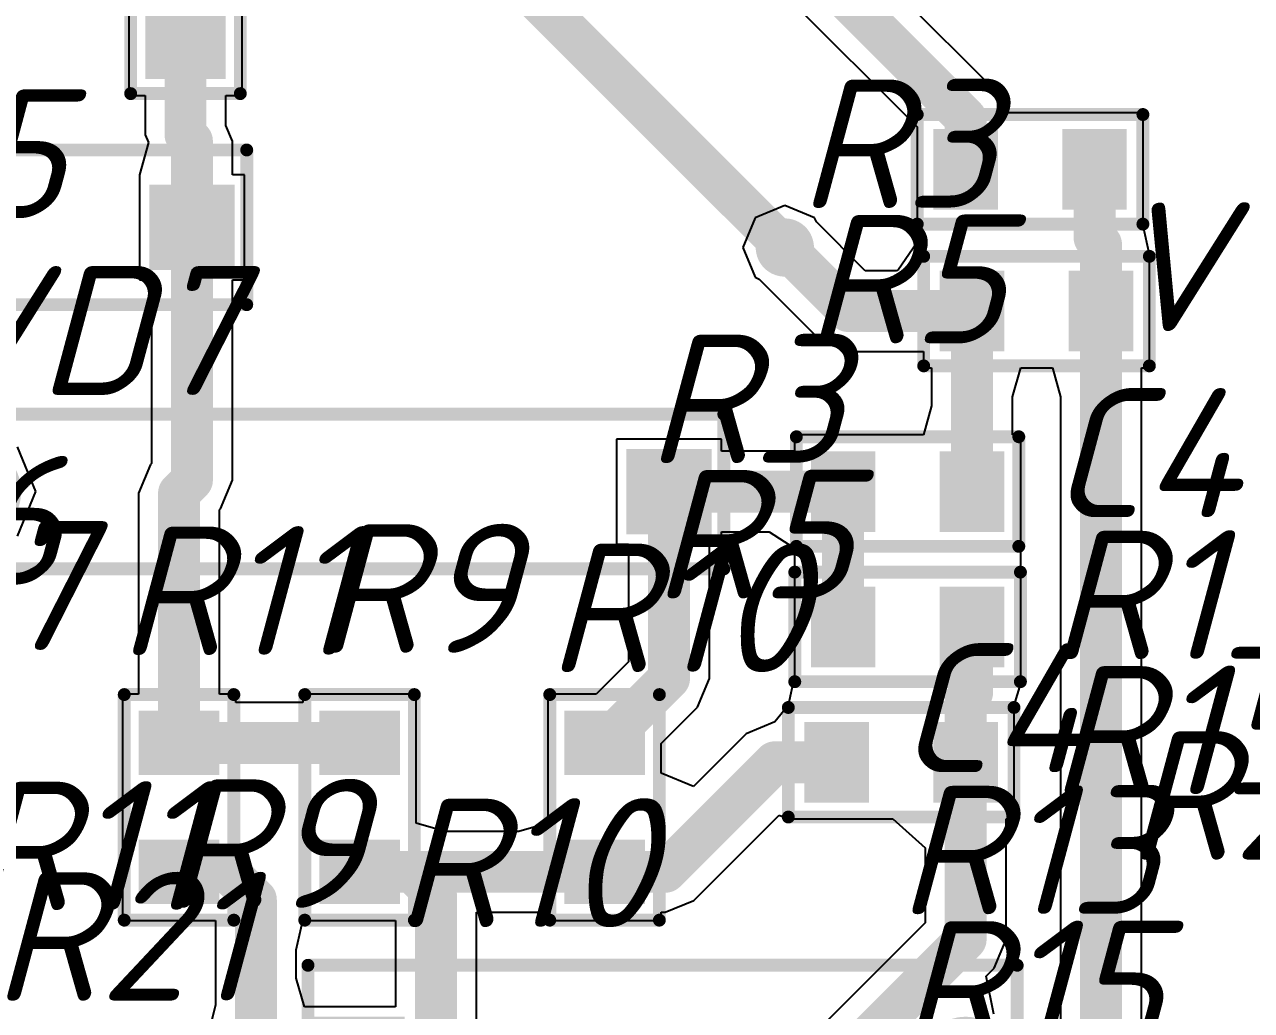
# Model space of a CAD drawing. Header units: millimetres. Extents: x -963 to 6553, y -1367 to 496.
# Drawn here: x -99.96 to -80.93, y 217.64 to 232.94 of the extents above; entities that cross this region are included whole.
import ezdxf

# ---------------------------------------------------------------- set-up
doc = ezdxf.new("R2010")
doc.units = ezdxf.units.MM
doc.header["$LTSCALE"] = 0.5
doc.layers.get('0').update_dxf_attribs({"lineweight": 60})
for name, color, linetype in [('BottomLayer', 5, 'Continuous'), ('MultiLayer', 9, 'Continuous'), ('TopLayer', 1, 'Continuous'), ('TopOverlay', 2, 'Continuous'), ('TopPaste', 8, 'Continuous'), ('ViaHoleLayer', 16, 'Continuous')]:
    doc.layers.add(name, color=color, linetype=linetype)
doc.layers.add('BottomSolder', color=6, linetype='Continuous', plot=False)
doc.styles.get("Standard").update_dxf_attribs({"font": 'isocpeui.ttf', "width": 0.9})

# ---------------------------------------------------------------- blocks, each defined once
blk = doc.blocks.new('C0805_8')
at = {"layer": 'TopLayer'}
for points in [[(-1.49998684, -0.6249644599999999), (-0.49998884, -0.6249644599999999), (-1.49998684, 0.6250355799999999), (-0.49998884, 0.6250355799999999)], [(0.50000916, -0.6249644599999999), (1.50000716, -0.6249644599999999), (0.50000916, 0.6250355799999999), (1.50000716, 0.6250355799999999)]]:
    blk.add_solid(points, dxfattribs=at)
at = {"layer": 'TopOverlay', "const_width": 0.1999996}
for points in [[(-1.72500544, 0.8500211599999999), (-1.72500544, -0.85000084)], [(1.72497496, 0.8500211599999999), (-1.72500544, 0.8500211599999999)], [(1.72497496, 0.8500211599999999), (1.72497496, -0.85000084)], [(1.72497496, -0.85000084), (-1.72500544, -0.85000084)]]:
    blk.add_lwpolyline(points, dxfattribs=at)
at = {"layer": 'TopOverlay', "const_width": 0.0999998}
for points in [[(-1.77500534, 0.8500211599999999, 1), (-1.67500554, 0.8500211599999999, 1)], [(-1.77500534, 0.8500211599999999, 1), (-1.67500554, 0.8500211599999999, 1)], [(1.67497506, 0.8500211599999999, 1), (1.77497486, 0.8500211599999999, 1)], [(1.67497506, 0.8500211599999999, 1), (1.77497486, 0.8500211599999999, 1)], [(-1.77500534, -0.85000084, 1), (-1.67500554, -0.85000084, 1)], [(-1.77500534, -0.85000084, 1), (-1.67500554, -0.85000084, 1)], [(1.67497506, -0.85000084, 1), (1.77497486, -0.85000084, 1)], [(1.67497506, -0.85000084, 1), (1.77497486, -0.85000084, 1)]]:
    blk.add_lwpolyline(points, format="xyb", close=True, dxfattribs=at)
at = {"layer": 'TopPaste'}
for points in [[(-1.49998684, -0.6249644599999999), (-0.49998884, -0.6249644599999999), (-1.49998684, 0.6250355799999999), (-0.49998884, 0.6250355799999999)], [(0.50000916, -0.6249644599999999), (1.50000716, -0.6249644599999999), (0.50000916, 0.6250355799999999), (1.50000716, 0.6250355799999999)]]:
    blk.add_solid(points, dxfattribs=at)
blk = doc.blocks.new('C0805_9')
at = {"layer": 'TopLayer'}
for points in [[(-1.49997668, -0.6249924), (-0.49997868, -0.6249924), (-1.49997668, 0.62500764), (-0.49997868, 0.62500764)], [(0.5000193199999999, -0.6249924), (1.50001732, -0.6249924), (0.5000193199999999, 0.62500764), (1.50001732, 0.62500764)]]:
    blk.add_solid(points, dxfattribs=at)
at = {"layer": 'TopOverlay', "const_width": 0.1999996}
for points in [[(-1.72499528, -0.8499779799999999), (-1.72499528, 0.84999322)], [(1.72503592, 0.84999322), (-1.72499528, 0.84999322)], [(1.72503592, -0.8499779799999999), (1.72503592, 0.84999322)], [(1.72503592, -0.8499779799999999), (-1.72499528, -0.8499779799999999)]]:
    blk.add_lwpolyline(points, dxfattribs=at)
at = {"layer": 'TopOverlay', "const_width": 0.0999998}
for points in [[(-1.77499518, 0.84999322, 1), (-1.67499538, 0.84999322, 1)], [(-1.77499518, 0.84999322, 1), (-1.67499538, 0.84999322, 1)], [(1.67503602, 0.84999322, 1), (1.77503582, 0.84999322, 1)], [(1.67503602, 0.84999322, 1), (1.77503582, 0.84999322, 1)], [(-1.77499518, -0.8499779799999999, 1), (-1.67499538, -0.8499779799999999, 1)], [(-1.77499518, -0.8499779799999999, 1), (-1.67499538, -0.8499779799999999, 1)], [(1.67503602, -0.8499779799999999, 1), (1.77503582, -0.8499779799999999, 1)], [(1.67503602, -0.8499779799999999, 1), (1.77503582, -0.8499779799999999, 1)]]:
    blk.add_lwpolyline(points, format="xyb", close=True, dxfattribs=at)
at = {"layer": 'TopPaste'}
for points in [[(-1.49997668, -0.6249924), (-0.49997868, -0.6249924), (-1.49997668, 0.62500764), (-0.49997868, 0.62500764)], [(0.5000193199999999, -0.6249924), (1.50001732, -0.6249924), (0.5000193199999999, 0.62500764), (1.50001732, 0.62500764)]]:
    blk.add_solid(points, dxfattribs=at)
blk = doc.blocks.new('DA_KRDU_24')
at = {"layer": 'BottomLayer', "const_width": 0.5999987999999999}
for points in [[(-4.04999952, 4.70000838, 1), (-3.45000072, 4.70000838, 1)], [(-1.54997912, 4.70000838, 1), (-0.94998032, 4.70000838, 1)], [(0.95004128, 4.70000838, 1), (1.55004008, 4.70000838, 1)], [(3.45001088, 4.70000838, 1), (4.05000968, 4.70000838, 1)], [(-1.54997912, -4.69997282, 1), (-0.94998032, -4.69997282, 1)], [(0.95004128, -4.69997282, 1), (1.55004008, -4.69997282, 1)], [(3.45001088, -4.69997282, 1), (4.05000968, -4.69997282, 1)]]:
    blk.add_lwpolyline(points, format="xyb", close=True, dxfattribs=at)
at = {"layer": 'BottomLayer'}
blk.add_solid([(-3.15000132, -4.099974019999999), (-4.34999892, -4.099974019999999), (-3.15000132, -5.29997162), (-4.34999892, -5.29997162)], dxfattribs=at)
at = {"layer": 'BottomSolder', "const_width": 0.7015988}
for points in [[(-4.10079952, 4.70000838, 1), (-3.39920072, 4.70000838, 1)], [(-1.60077912, 4.70000838, 1), (-0.8991803199999999, 4.70000838, 1)], [(0.8992412799999999, 4.70000838, 1), (1.60084008, 4.70000838, 1)], [(3.39921088, 4.70000838, 1), (4.100809679999999, 4.70000838, 1)], [(-1.60077912, -4.69997282, 1), (-0.8991803199999999, -4.69997282, 1)], [(0.8992412799999999, -4.69997282, 1), (1.60084008, -4.69997282, 1)], [(3.39921088, -4.69997282, 1), (4.100809679999999, -4.69997282, 1)]]:
    blk.add_lwpolyline(points, format="xyb", close=True, dxfattribs=at)
at = {"layer": 'BottomSolder'}
blk.add_solid([(-3.04840132, -3.99837402), (-4.451598919999999, -3.99837402), (-3.04840132, -5.401571619999999), (-4.451598919999999, -5.401571619999999)], dxfattribs=at)
at = {"layer": 'MultiLayer', "const_width": 0.5999987999999999}
for points in [[(-4.04999952, 4.70000838, 1), (-3.45000072, 4.70000838, 1)], [(-1.54997912, 4.70000838, 1), (-0.94998032, 4.70000838, 1)], [(0.95004128, 4.70000838, 1), (1.55004008, 4.70000838, 1)], [(3.45001088, 4.70000838, 1), (4.05000968, 4.70000838, 1)], [(-1.54997912, -4.69997282, 1), (-0.94998032, -4.69997282, 1)], [(0.95004128, -4.69997282, 1), (1.55004008, -4.69997282, 1)], [(3.45001088, -4.69997282, 1), (4.05000968, -4.69997282, 1)]]:
    blk.add_lwpolyline(points, format="xyb", close=True, dxfattribs=at)
at = {"layer": 'MultiLayer'}
blk.add_solid([(-3.15000132, -4.099974019999999), (-4.34999892, -4.099974019999999), (-3.15000132, -5.29997162), (-4.34999892, -5.29997162)], dxfattribs=at)
at = {"layer": 'TopLayer', "const_width": 0.5999987999999999}
for points in [[(-4.04999952, 4.70000838, 1), (-3.45000072, 4.70000838, 1)], [(-1.54997912, 4.70000838, 1), (-0.94998032, 4.70000838, 1)], [(0.95004128, 4.70000838, 1), (1.55004008, 4.70000838, 1)], [(3.45001088, 4.70000838, 1), (4.05000968, 4.70000838, 1)], [(-1.54997912, -4.69997282, 1), (-0.94998032, -4.69997282, 1)], [(0.95004128, -4.69997282, 1), (1.55004008, -4.69997282, 1)], [(3.45001088, -4.69997282, 1), (4.05000968, -4.69997282, 1)]]:
    blk.add_lwpolyline(points, format="xyb", close=True, dxfattribs=at)
at = {"layer": 'TopLayer'}
blk.add_solid([(-3.15000132, -4.099974019999999), (-4.34999892, -4.099974019999999), (-3.15000132, -5.29997162), (-4.34999892, -5.29997162)], dxfattribs=at)
at = {"layer": 'TopOverlay', "const_width": 0.1999996}
for points in [[(-5.24997172, -5.49997122), (-5.24997172, 5.50000678)], [(5.250032679999999, 5.50000678), (-5.24997172, 5.50000678)], [(5.250032679999999, -5.49997122), (5.250032679999999, 5.50000678)], [(5.250032679999999, -5.49997122), (-5.24997172, -5.49997122)]]:
    blk.add_lwpolyline(points, dxfattribs=at)
at = {"layer": 'TopOverlay', "const_width": 0.0999998}
for points in [[(-5.29997162, 5.50000678, 1), (-5.19997182, 5.50000678, 1)], [(-5.29997162, 5.50000678, 1), (-5.19997182, 5.50000678, 1)], [(5.20003278, 5.50000678, 1), (5.30003258, 5.50000678, 1)], [(5.20003278, 5.50000678, 1), (5.30003258, 5.50000678, 1)], [(-5.29997162, -5.49997122, 1), (-5.19997182, -5.49997122, 1)], [(-5.29997162, -5.49997122, 1), (-5.19997182, -5.49997122, 1)], [(5.20003278, -5.49997122, 1), (5.30003258, -5.49997122, 1)], [(5.20003278, -5.49997122, 1), (5.30003258, -5.49997122, 1)]]:
    blk.add_lwpolyline(points, format="xyb", close=True, dxfattribs=at)
blk = doc.blocks.new('R0805_29')
at = {"layer": 'TopLayer'}
for points in [[(-1.49998938, -0.6250406599999999), (-0.49999138, -0.6250406599999999), (-1.49998938, 0.62495938), (-0.49999138, 0.62495938)], [(0.50000662, -0.6250406599999999), (1.50000462, -0.6250406599999999), (0.50000662, 0.62495938), (1.50000462, 0.62495938)]]:
    blk.add_solid(points, dxfattribs=at)
at = {"layer": 'TopOverlay', "const_width": 0.1999996}
for points in [[(-1.75000158, 0.84999576), (1.75001682, 0.84999576)], [(-1.75000158, -0.8500262399999999), (-1.75000158, 0.84999576)], [(1.75001682, -0.8500262399999999), (1.75001682, 0.84999576)], [(-1.75000158, -0.8500262399999999), (1.75001682, -0.8500262399999999)]]:
    blk.add_lwpolyline(points, dxfattribs=at)
at = {"layer": 'TopOverlay', "const_width": 0.0999998}
for points in [[(-1.80000148, 0.84999576, 1), (-1.70000168, 0.84999576, 1)], [(-1.80000148, 0.84999576, 1), (-1.70000168, 0.84999576, 1)], [(1.70001692, 0.84999576, 1), (1.80001672, 0.84999576, 1)], [(1.70001692, 0.84999576, 1), (1.80001672, 0.84999576, 1)], [(-1.80000148, -0.8500262399999999, 1), (-1.70000168, -0.8500262399999999, 1)], [(-1.80000148, -0.8500262399999999, 1), (-1.70000168, -0.8500262399999999, 1)], [(1.70001692, -0.8500262399999999, 1), (1.80001672, -0.8500262399999999, 1)], [(1.70001692, -0.8500262399999999, 1), (1.80001672, -0.8500262399999999, 1)]]:
    blk.add_lwpolyline(points, format="xyb", close=True, dxfattribs=at)
at = {"layer": 'TopPaste'}
for points in [[(-1.49998938, -0.6250406599999999), (-0.49999138, -0.6250406599999999), (-1.49998938, 0.62495938), (-0.49999138, 0.62495938)], [(0.50000662, -0.6250406599999999), (1.50000462, -0.6250406599999999), (0.50000662, 0.62495938), (1.50000462, 0.62495938)]]:
    blk.add_solid(points, dxfattribs=at)
blk = doc.blocks.new('R0805_34')
at = {"layer": 'TopLayer'}
for points in [[(-1.49999446, -0.6249796999999999), (-0.49999646, -0.6249796999999999), (-1.49999446, 0.62502034), (-0.49999646, 0.62502034)], [(0.50000154, -0.6249796999999999), (1.49999954, -0.6249796999999999), (0.50000154, 0.62502034), (1.49999954, 0.62502034)]]:
    blk.add_solid(points, dxfattribs=at)
at = {"layer": 'TopOverlay', "const_width": 0.1999996}
for points in [[(-1.75000666, 0.85000592), (1.74996094, 0.85000592)], [(-1.75000666, 0.85000592), (-1.75000666, -0.85001608)], [(1.74996094, 0.85000592), (1.74996094, -0.85001608)], [(-1.75000666, -0.85001608), (1.74996094, -0.85001608)]]:
    blk.add_lwpolyline(points, dxfattribs=at)
at = {"layer": 'TopOverlay', "const_width": 0.0999998}
for points in [[(-1.80000656, 0.85000592, 1), (-1.70000676, 0.85000592, 1)], [(-1.80000656, 0.85000592, 1), (-1.70000676, 0.85000592, 1)], [(1.69996104, 0.85000592, 1), (1.79996084, 0.85000592, 1)], [(1.69996104, 0.85000592, 1), (1.79996084, 0.85000592, 1)], [(-1.80000656, -0.85001608, 1), (-1.70000676, -0.85001608, 1)], [(-1.80000656, -0.85001608, 1), (-1.70000676, -0.85001608, 1)], [(1.69996104, -0.85001608, 1), (1.79996084, -0.85001608, 1)], [(1.69996104, -0.85001608, 1), (1.79996084, -0.85001608, 1)]]:
    blk.add_lwpolyline(points, format="xyb", close=True, dxfattribs=at)
at = {"layer": 'TopPaste'}
for points in [[(-1.49999446, -0.6249796999999999), (-0.49999646, -0.6249796999999999), (-1.49999446, 0.62502034), (-0.49999646, 0.62502034)], [(0.50000154, -0.6249796999999999), (1.49999954, -0.6249796999999999), (0.50000154, 0.62502034), (1.49999954, 0.62502034)]]:
    blk.add_solid(points, dxfattribs=at)
blk = doc.blocks.new('R0805_35')
at = {"layer": 'TopLayer'}
for points in [[(-1.49999954, -0.6249796999999999), (-0.50000154, -0.6249796999999999), (-1.49999954, 0.62502034), (-0.50000154, 0.62502034)], [(0.49999646, -0.6249796999999999), (1.49999446, -0.6249796999999999), (0.49999646, 0.62502034), (1.49999446, 0.62502034)]]:
    blk.add_solid(points, dxfattribs=at)
at = {"layer": 'TopOverlay', "const_width": 0.1999996}
for points in [[(1.75000666, 0.85000592), (-1.74996094, 0.85000592)], [(-1.74996094, -0.85001608), (-1.74996094, 0.85000592)], [(1.75000666, -0.85001608), (1.75000666, 0.85000592)], [(1.75000666, -0.85001608), (-1.74996094, -0.85001608)]]:
    blk.add_lwpolyline(points, dxfattribs=at)
at = {"layer": 'TopOverlay', "const_width": 0.0999998}
for points in [[(-1.79996084, 0.85000592, 1), (-1.69996104, 0.85000592, 1)], [(-1.79996084, 0.85000592, 1), (-1.69996104, 0.85000592, 1)], [(1.70000676, 0.85000592, 1), (1.80000656, 0.85000592, 1)], [(1.70000676, 0.85000592, 1), (1.80000656, 0.85000592, 1)], [(-1.79996084, -0.85001608, 1), (-1.69996104, -0.85001608, 1)], [(-1.79996084, -0.85001608, 1), (-1.69996104, -0.85001608, 1)], [(1.70000676, -0.85001608, 1), (1.80000656, -0.85001608, 1)], [(1.70000676, -0.85001608, 1), (1.80000656, -0.85001608, 1)]]:
    blk.add_lwpolyline(points, format="xyb", close=True, dxfattribs=at)
at = {"layer": 'TopPaste'}
for points in [[(-1.49999954, -0.6249796999999999), (-0.50000154, -0.6249796999999999), (-1.49999954, 0.62502034), (-0.50000154, 0.62502034)], [(0.49999646, -0.6249796999999999), (1.49999446, -0.6249796999999999), (0.49999646, 0.62502034), (1.49999446, 0.62502034)]]:
    blk.add_solid(points, dxfattribs=at)
blk = doc.blocks.new('R0805_36')
at = {"layer": 'TopLayer'}
for points in [[(-1.49999954, -0.62501526), (-0.50000154, -0.62501526), (-1.49999954, 0.62498478), (-0.50000154, 0.62498478)], [(0.49999646, -0.62501526), (1.49999446, -0.62501526), (0.49999646, 0.62498478), (1.49999446, 0.62498478)]]:
    blk.add_solid(points, dxfattribs=at)
at = {"layer": 'TopOverlay', "const_width": 0.1999996}
for points in [[(1.75000666, 0.8500211599999999), (-1.74996094, 0.8500211599999999)], [(-1.74996094, -0.85000084), (-1.74996094, 0.8500211599999999)], [(1.75000666, -0.85000084), (1.75000666, 0.8500211599999999)], [(1.75000666, -0.85000084), (-1.74996094, -0.85000084)]]:
    blk.add_lwpolyline(points, dxfattribs=at)
at = {"layer": 'TopOverlay', "const_width": 0.0999998}
for points in [[(-1.79996084, 0.8500211599999999, 1), (-1.69996104, 0.8500211599999999, 1)], [(-1.79996084, 0.8500211599999999, 1), (-1.69996104, 0.8500211599999999, 1)], [(1.70000676, 0.8500211599999999, 1), (1.80000656, 0.8500211599999999, 1)], [(1.70000676, 0.8500211599999999, 1), (1.80000656, 0.8500211599999999, 1)], [(-1.79996084, -0.85000084, 1), (-1.69996104, -0.85000084, 1)], [(-1.79996084, -0.85000084, 1), (-1.69996104, -0.85000084, 1)], [(1.70000676, -0.85000084, 1), (1.80000656, -0.85000084, 1)], [(1.70000676, -0.85000084, 1), (1.80000656, -0.85000084, 1)]]:
    blk.add_lwpolyline(points, format="xyb", close=True, dxfattribs=at)
at = {"layer": 'TopPaste'}
for points in [[(-1.49999954, -0.62501526), (-0.50000154, -0.62501526), (-1.49999954, 0.62498478), (-0.50000154, 0.62498478)], [(0.49999646, -0.62501526), (1.49999446, -0.62501526), (0.49999646, 0.62498478), (1.49999446, 0.62498478)]]:
    blk.add_solid(points, dxfattribs=at)
blk = doc.blocks.new('R0805_38')
at = {"layer": 'TopLayer'}
for points in [[(-1.50000462, -0.62500764), (-0.50000662, -0.62500764), (-1.50000462, 0.6249924), (-0.50000662, 0.6249924)], [(0.49999138, -0.62500764), (1.49998938, -0.62500764), (0.49999138, 0.6249924), (1.49998938, 0.6249924)]]:
    blk.add_solid(points, dxfattribs=at)
at = {"layer": 'TopOverlay', "const_width": 0.1999996}
for points in [[(-1.75001682, 0.8499779799999999), (1.75000158, 0.8499779799999999)], [(-1.75001682, -0.8500440199999999), (-1.75001682, 0.8499779799999999)], [(1.75000158, -0.8500440199999999), (1.75000158, 0.8499779799999999)], [(-1.75001682, -0.8500440199999999), (1.75000158, -0.8500440199999999)]]:
    blk.add_lwpolyline(points, dxfattribs=at)
at = {"layer": 'TopOverlay', "const_width": 0.0999998}
for points in [[(-1.80001672, 0.8499779799999999, 1), (-1.70001692, 0.8499779799999999, 1)], [(-1.80001672, 0.8499779799999999, 1), (-1.70001692, 0.8499779799999999, 1)], [(1.70000168, 0.8499779799999999, 1), (1.80000148, 0.8499779799999999, 1)], [(1.70000168, 0.8499779799999999, 1), (1.80000148, 0.8499779799999999, 1)], [(-1.80001672, -0.8500440199999999, 1), (-1.70001692, -0.8500440199999999, 1)], [(-1.80001672, -0.8500440199999999, 1), (-1.70001692, -0.8500440199999999, 1)], [(1.70000168, -0.8500440199999999, 1), (1.80000148, -0.8500440199999999, 1)], [(1.70000168, -0.8500440199999999, 1), (1.80000148, -0.8500440199999999, 1)]]:
    blk.add_lwpolyline(points, format="xyb", close=True, dxfattribs=at)
at = {"layer": 'TopPaste'}
for points in [[(-1.50000462, -0.62500764), (-0.50000662, -0.62500764), (-1.50000462, 0.6249924), (-0.50000662, 0.6249924)], [(0.49999138, -0.62500764), (1.49998938, -0.62500764), (0.49999138, 0.6249924), (1.49998938, 0.6249924)]]:
    blk.add_solid(points, dxfattribs=at)
blk = doc.blocks.new('R0805_40')
at = {"layer": 'TopLayer'}
for points in [[(-1.5000097, -0.6249796999999999), (-0.5000117, -0.6249796999999999), (-1.5000097, 0.62502034), (-0.5000117, 0.62502034)], [(0.4999863, -0.6249796999999999), (1.4999843, -0.6249796999999999), (0.4999863, 0.62502034), (1.4999843, 0.62502034)]]:
    blk.add_solid(points, dxfattribs=at)
at = {"layer": 'TopOverlay', "const_width": 0.1999996}
for points in [[(1.7499965, 0.85000592), (-1.7500219, 0.85000592)], [(-1.7500219, 0.85000592), (-1.7500219, -0.8499652799999999)], [(1.7499965, 0.85000592), (1.7499965, -0.8499652799999999)], [(1.7499965, -0.8499652799999999), (-1.7500219, -0.8499652799999999)]]:
    blk.add_lwpolyline(points, dxfattribs=at)
at = {"layer": 'TopOverlay', "const_width": 0.0999998}
for points in [[(-1.8000218, 0.85000592, 1), (-1.700022, 0.85000592, 1)], [(-1.8000218, 0.85000592, 1), (-1.700022, 0.85000592, 1)], [(1.6999966, 0.85000592, 1), (1.7999964, 0.85000592, 1)], [(1.6999966, 0.85000592, 1), (1.7999964, 0.85000592, 1)], [(-1.8000218, -0.8499652799999999, 1), (-1.700022, -0.8499652799999999, 1)], [(-1.8000218, -0.8499652799999999, 1), (-1.700022, -0.8499652799999999, 1)], [(1.6999966, -0.8499652799999999, 1), (1.7999964, -0.8499652799999999, 1)], [(1.6999966, -0.8499652799999999, 1), (1.7999964, -0.8499652799999999, 1)]]:
    blk.add_lwpolyline(points, format="xyb", close=True, dxfattribs=at)
at = {"layer": 'TopPaste'}
for points in [[(-1.5000097, -0.6249796999999999), (-0.5000117, -0.6249796999999999), (-1.5000097, 0.62502034), (-0.5000117, 0.62502034)], [(0.4999863, -0.6249796999999999), (1.4999843, -0.6249796999999999), (0.4999863, 0.62502034), (1.4999843, 0.62502034)]]:
    blk.add_solid(points, dxfattribs=at)
blk = doc.blocks.new('VD_BZX_51')
at = {"layer": 'BottomLayer', "const_width": 0.6499986999999999}
blk.add_lwpolyline([(5.074996199999999, 1.27e-05, 1), (5.72499744, 1.27e-05, 1)], format="xyb", close=True, dxfattribs=at)
at = {"layer": 'BottomLayer'}
blk.add_solid([(-4.839982699999999, 0.56001158), (-5.95998046, 0.56001158), (-4.839982699999999, -0.55998618), (-5.95998046, -0.55998618)], dxfattribs=at)
at = {"layer": 'BottomSolder', "const_width": 0.7515987}
blk.add_lwpolyline([(5.0241962, 1.27e-05, 1), (5.77579744, 1.27e-05, 1)], format="xyb", close=True, dxfattribs=at)
at = {"layer": 'BottomSolder'}
blk.add_solid([(-4.7383827, 0.66161158), (-6.06158046, 0.66161158), (-4.7383827, -0.6615861799999999), (-6.06158046, -0.6615861799999999)], dxfattribs=at)
at = {"layer": 'MultiLayer', "const_width": 0.6499986999999999}
blk.add_lwpolyline([(5.074996199999999, 1.27e-05, 1), (5.72499744, 1.27e-05, 1)], format="xyb", close=True, dxfattribs=at)
at = {"layer": 'MultiLayer'}
blk.add_solid([(-4.839982699999999, 0.56001158), (-5.95998046, 0.56001158), (-4.839982699999999, -0.55998618), (-5.95998046, -0.55998618)], dxfattribs=at)
at = {"layer": 'TopLayer', "const_width": 0.6499986999999999}
blk.add_lwpolyline([(5.074996199999999, 1.27e-05, 1), (5.72499744, 1.27e-05, 1)], format="xyb", close=True, dxfattribs=at)
at = {"layer": 'TopLayer'}
blk.add_solid([(-4.839982699999999, 0.56001158), (-5.95998046, 0.56001158), (-4.839982699999999, -0.55998618), (-5.95998046, -0.55998618)], dxfattribs=at)
at = {"layer": 'TopOverlay', "const_width": 0.1999996}
for points in [[(-6.25001798, 1.2000103), (-6.25001798, -1.1999849)], [(6.249982419999999, 1.2000103), (-6.25001798, 1.2000103)], [(6.249982419999999, 1.2000103), (6.249982419999999, -1.1999849)], [(6.249982419999999, -1.1999849), (-6.25001798, -1.1999849)]]:
    blk.add_lwpolyline(points, dxfattribs=at)
at = {"layer": 'TopOverlay', "const_width": 0.0999998}
for points in [[(-6.30001788, 1.2000103, 1), (-6.20001808, 1.2000103, 1)], [(-6.30001788, 1.2000103, 1), (-6.20001808, 1.2000103, 1)], [(6.19998252, 1.2000103, 1), (6.29998232, 1.2000103, 1)], [(6.19998252, 1.2000103, 1), (6.29998232, 1.2000103, 1)], [(-6.30001788, -1.1999849, 1), (-6.20001808, -1.1999849, 1)], [(-6.30001788, -1.1999849, 1), (-6.20001808, -1.1999849, 1)], [(6.19998252, -1.1999849, 1), (6.29998232, -1.1999849, 1)], [(6.19998252, -1.1999849, 1), (6.29998232, -1.1999849, 1)]]:
    blk.add_lwpolyline(points, format="xyb", close=True, dxfattribs=at)
blk = doc.blocks.new('VD_BZX_54')
at = {"layer": 'BottomLayer', "const_width": 0.6499986999999999}
blk.add_lwpolyline([(5.075008899999999, 3.048e-05, 1), (5.725010139999999, 3.048e-05, 1)], format="xyb", close=True, dxfattribs=at)
at = {"layer": 'BottomLayer'}
blk.add_solid([(-4.8400208, 0.5600293599999999), (-5.96001856, 0.5600293599999999), (-4.8400208, -0.5599683999999999), (-5.96001856, -0.5599683999999999)], dxfattribs=at)
at = {"layer": 'BottomSolder', "const_width": 0.7515987}
blk.add_lwpolyline([(5.0242089, 3.048e-05, 1), (5.77581014, 3.048e-05, 1)], format="xyb", close=True, dxfattribs=at)
at = {"layer": 'BottomSolder'}
blk.add_solid([(-4.7384208, 0.6616293599999999), (-6.061618559999999, 0.6616293599999999), (-4.7384208, -0.6615684), (-6.061618559999999, -0.6615684)], dxfattribs=at)
at = {"layer": 'MultiLayer', "const_width": 0.6499986999999999}
blk.add_lwpolyline([(5.075008899999999, 3.048e-05, 1), (5.725010139999999, 3.048e-05, 1)], format="xyb", close=True, dxfattribs=at)
at = {"layer": 'MultiLayer'}
blk.add_solid([(-4.8400208, 0.5600293599999999), (-5.96001856, 0.5600293599999999), (-4.8400208, -0.5599683999999999), (-5.96001856, -0.5599683999999999)], dxfattribs=at)
at = {"layer": 'TopLayer', "const_width": 0.6499986999999999}
blk.add_lwpolyline([(5.075008899999999, 3.048e-05, 1), (5.725010139999999, 3.048e-05, 1)], format="xyb", close=True, dxfattribs=at)
at = {"layer": 'TopLayer'}
blk.add_solid([(-4.8400208, 0.5600293599999999), (-5.96001856, 0.5600293599999999), (-4.8400208, -0.5599683999999999), (-5.96001856, -0.5599683999999999)], dxfattribs=at)
at = {"layer": 'TopOverlay', "const_width": 0.1999996}
for points in [[(-6.25000528, 1.20002808), (-6.25000528, -1.19996712)], [(6.249995119999999, 1.20002808), (-6.25000528, 1.20002808)], [(6.249995119999999, 1.20002808), (6.249995119999999, -1.19996712)], [(6.249995119999999, -1.19996712), (-6.25000528, -1.19996712)]]:
    blk.add_lwpolyline(points, dxfattribs=at)
at = {"layer": 'TopOverlay', "const_width": 0.0999998}
for points in [[(-6.300005179999999, 1.20002808, 1), (-6.200005379999999, 1.20002808, 1)], [(-6.300005179999999, 1.20002808, 1), (-6.200005379999999, 1.20002808, 1)], [(6.19999522, 1.20002808, 1), (6.29999502, 1.20002808, 1)], [(6.19999522, 1.20002808, 1), (6.29999502, 1.20002808, 1)], [(-6.300005179999999, -1.19996712, 1), (-6.200005379999999, -1.19996712, 1)], [(-6.300005179999999, -1.19996712, 1), (-6.200005379999999, -1.19996712, 1)], [(6.19999522, -1.19996712, 1), (6.29999502, -1.19996712, 1)], [(6.19999522, -1.19996712, 1), (6.29999502, -1.19996712, 1)]]:
    blk.add_lwpolyline(points, format="xyb", close=True, dxfattribs=at)
blk = doc.blocks.new('R0805_64')
at = {"layer": 'TopLayer'}
for points in [[(-1.50001478, -0.6250355799999999), (-0.5000167799999999, -0.6250355799999999), (-1.50001478, 0.6249644599999999), (-0.5000167799999999, 0.6249644599999999)], [(0.4999812199999999, -0.6250355799999999), (1.49997922, -0.6250355799999999), (0.4999812199999999, 0.6249644599999999), (1.49997922, 0.6249644599999999)]]:
    blk.add_solid(points, dxfattribs=at)
at = {"layer": 'TopOverlay', "const_width": 0.1999996}
for points in [[(-1.74997618, 0.85000084), (1.74999142, 0.85000084)], [(-1.74997618, -0.8500211599999999), (-1.74997618, 0.85000084)], [(1.74999142, -0.8500211599999999), (1.74999142, 0.85000084)], [(-1.74997618, -0.8500211599999999), (1.74999142, -0.8500211599999999)]]:
    blk.add_lwpolyline(points, dxfattribs=at)
at = {"layer": 'TopOverlay', "const_width": 0.0999998}
for points in [[(-1.79997608, 0.85000084, 1), (-1.69997628, 0.85000084, 1)], [(-1.79997608, 0.85000084, 1), (-1.69997628, 0.85000084, 1)], [(1.69999152, 0.85000084, 1), (1.79999132, 0.85000084, 1)], [(1.69999152, 0.85000084, 1), (1.79999132, 0.85000084, 1)], [(-1.79997608, -0.8500211599999999, 1), (-1.69997628, -0.8500211599999999, 1)], [(-1.79997608, -0.8500211599999999, 1), (-1.69997628, -0.8500211599999999, 1)], [(1.69999152, -0.8500211599999999, 1), (1.79999132, -0.8500211599999999, 1)], [(1.69999152, -0.8500211599999999, 1), (1.79999132, -0.8500211599999999, 1)]]:
    blk.add_lwpolyline(points, format="xyb", close=True, dxfattribs=at)
at = {"layer": 'TopPaste'}
for points in [[(-1.50001478, -0.6250355799999999), (-0.5000167799999999, -0.6250355799999999), (-1.50001478, 0.6249644599999999), (-0.5000167799999999, 0.6249644599999999)], [(0.4999812199999999, -0.6250355799999999), (1.49997922, -0.6250355799999999), (0.4999812199999999, 0.6249644599999999), (1.49997922, 0.6249644599999999)]]:
    blk.add_solid(points, dxfattribs=at)

msp = doc.modelspace()

# ---------------------------------------------------------------- linework, layer by layer
at = {"layer": 'BottomLayer', "const_width": 0.6500012399999999}
msp.add_lwpolyline([(-92.6377826006817, 233.9505460362384), (-88.16738260068172, 229.4801460362384)], dxfattribs=at)
at = {"layer": 'BottomLayer'}
for points, const_width in [([(-88.3423835206817, 229.4801460362384, 1), (-87.99238168068172, 229.4801460362384, 1)], 0.3499993), ([(-88.32988164068172, 229.4801460362384, 1), (-88.00488356068172, 229.4801460362384, 1)], 0.32500062)]:
    msp.add_lwpolyline(points, format="xyb", close=True, dxfattribs=dict(at, const_width=const_width))
at = {"layer": 'BottomSolder', "const_width": 0.4515993}
msp.add_lwpolyline([(-88.3931835206817, 229.4801460362384, 1), (-87.94158168068171, 229.4801460362384, 1)], format="xyb", close=True, dxfattribs=at)
at = {"layer": 'MultiLayer', "const_width": 0.3499993}
msp.add_lwpolyline([(-88.3423835206817, 229.4801460362384, 1), (-87.99238168068172, 229.4801460362384, 1)], format="xyb", close=True, dxfattribs=at)
at = {"layer": 'TopLayer'}
for p, q in [((-84.9202262806817, 231.9298947562384), (-88.0270018806817, 235.0366703562384)), ((-88.72974114068171, 233.9668147362384), (-86.1173740006817, 231.3544475962384)), ((-98.3423762206817, 233.3395210962384), (-98.3423762206817, 231.8395266362384)), ((-96.58437618068172, 231.8395266362384), (-96.58437618068172, 233.3395210962384)), ((-98.3423762206817, 231.8395266362384), (-98.09008310068171, 231.8395266362384)), ((-98.09008310068171, 231.8395266362384), (-98.09008310068171, 231.2311204362384)), ((-96.8366693006817, 231.3725044562384), (-96.8366693006817, 231.8395266362384)), ((-96.8366693006817, 231.8395266362384), (-96.58437618068172, 231.8395266362384)), ((-84.77219000068172, 231.5725040562384), (-84.9202262806817, 231.9298947562384)), ((-84.6173795406817, 231.5725040562384), (-84.77219000068172, 231.5725040562384)), ((-84.60937600068172, 231.5725065962384), (-84.6173795406817, 231.5725040562384)), ((-84.1173780006817, 231.5725065962384), (-84.60937600068172, 231.5725065962384)), ((-84.10937446068172, 231.5725040562384), (-84.1173780006817, 231.5725065962384)), ((-82.60938000068171, 231.5725040562384), (-84.10937446068172, 231.5725040562384)), ((-82.60938000068171, 229.8145116362384), (-82.60938000068171, 231.5725040562384)), ((-98.09008310068171, 231.2311204362384), (-98.03888940068171, 231.1075291162384)), ((-96.7366949006817, 231.1311460362384), (-96.8366693006817, 231.3725044562384)), ((-86.1173740006817, 231.3544475962384), (-86.1173740006817, 229.8311003762384)), ((-98.03888940068171, 231.1075291162384), (-98.1774032206817, 230.6075275762384)), ((-96.7366949006817, 230.6075301162384), (-96.7366949006817, 231.1311460362384)), ((-98.1774032206817, 230.6075275762384), (-98.1774006806817, 230.6075275762384)), ((-98.1774006806817, 230.6075275762384), (-98.1774006806817, 228.9795323562384)), ((-96.5494029206817, 230.6075301162384), (-96.7366949006817, 230.6075301162384)), ((-96.5494029206817, 228.9795323562384), (-96.5494029206817, 230.6075301162384)), ((-88.16738260068172, 230.1339090162384), (-88.62966260068171, 229.9424260362384)), ((-87.7051026006817, 229.9424260362384), (-88.16738260068172, 230.1339090162384)), ((-88.62966260068171, 229.9424260362384), (-88.8211455806817, 229.4801460362384)), ((-87.6780465206817, 229.8771073962384), (-87.7051026006817, 229.9424260362384)), ((-86.92115446068172, 229.1202153362384), (-87.6780465206817, 229.8771073962384)), ((-86.1173740006817, 229.8311003762384), (-86.1173765406817, 229.8145040162384)), ((-86.1173765406817, 229.8145040162384), (-86.07501950068172, 229.6202168762384)), ((-82.60937492068172, 229.8145065562384), (-82.60938000068171, 229.8145116362384)), ((-82.50939798068171, 229.3725059162384), (-82.60937492068172, 229.8145065562384)), ((-86.07501950068172, 229.6202168762384), (-86.4032103606817, 229.1391561162384)), ((-88.8211455806817, 229.4801460362384), (-88.62966260068171, 229.0178660362384)), ((-82.5094056006817, 229.3559146362384), (-82.50940052068171, 229.3725033762384)), ((-82.5094056006817, 227.6145084162384), (-82.5094056006817, 229.3559146362384)), ((-82.50940052068171, 229.3725033762384), (-82.50939798068171, 229.3725059162384)), ((-86.4369212406817, 229.1202153362384), (-86.92115446068172, 229.1202153362384)), ((-86.4032103606817, 229.1391561162384), (-86.4369212406817, 229.1202153362384)), ((-98.1774006806817, 228.9795323562384), (-97.9901087006817, 228.9795323562384)), ((-97.9901087006817, 228.9795323562384), (-97.9901087006817, 226.1297361762384)), ((-96.7366949006817, 225.8701456362384), (-96.7366949006817, 228.9795323562384)), ((-96.7366949006817, 228.9795323562384), (-96.5494029206817, 228.9795323562384)), ((-88.62966260068171, 229.0178660362384), (-88.5643439606817, 228.9908099562384)), ((-88.5643439606817, 228.9908099562384), (-87.6238937206817, 228.0503597162384)), ((-87.6238937206817, 228.0503597162384), (-87.1807450006817, 227.8668015362384)), ((-87.1807450006817, 227.8668015362384), (-86.0173996006817, 227.8668015362384)), ((-86.0173996006817, 227.8668015362384), (-86.0173996006817, 227.6145084162384)), ((-86.0173996006817, 227.6145084162384), (-85.8901075006817, 227.6145084162384)), ((-85.8901075006817, 227.6145084162384), (-85.8901075006817, 227.0231252962384)), ((-84.63669370068172, 227.1638971762384), (-84.50939906068172, 227.6145058762384)), ((-84.50939906068172, 227.6145058762384), (-84.01740614068171, 227.6145058762384)), ((-84.01740614068171, 227.6145058762384), (-83.89011150068171, 227.1638971762384)), ((-82.63669770068171, 194.9907585762384), (-82.63669770068171, 227.6145084162384)), ((-82.63669770068171, 227.6145084162384), (-82.5094056006817, 227.6145084162384)), ((-84.63669370068172, 226.5725140562384), (-84.63669370068172, 227.1638971762384)), ((-83.89011150068171, 227.1638971762384), (-83.89011150068171, 194.7311680362384)), ((-85.8901075006817, 227.0231252962384), (-86.0174021406817, 226.5725165962384)), ((-89.1493669206817, 226.5075129162384), (-90.7773646806817, 226.5075129162384)), ((-90.7773646806817, 226.5075129162384), (-90.7773646806817, 224.8795151562384)), ((-89.1493669206817, 226.3202209362384), (-89.1493669206817, 226.5075129162384)), ((-86.5174011406817, 226.5725140562384), (-88.01739560068171, 226.5725140562384)), ((-88.01739560068171, 226.5725140562384), (-88.01739560068171, 226.3202209362384)), ((-86.5093976006817, 226.5725165962384), (-86.5174011406817, 226.5725140562384)), ((-86.0174021406817, 226.5725165962384), (-86.5093976006817, 226.5725165962384)), ((-84.50940160068171, 226.5725140562384), (-84.63669370068172, 226.5725140562384)), ((-84.50940160068171, 224.9725451962384), (-84.50940160068171, 226.5725140562384)), ((-99.7849133406817, 225.6935140362384), (-100.0715040806817, 226.3854049562384)), ((-88.01739560068171, 226.3202209362384), (-89.1493669206817, 226.3202209362384)), ((-98.00655012068171, 226.1132947562384), (-98.19010830068171, 225.6701460362384)), ((-97.9901087006817, 226.1297361762384), (-98.00655012068171, 226.1132947562384)), ((-96.9202530806817, 225.4269969162384), (-96.7366949006817, 225.8701456362384)), ((-100.0715040806817, 225.0016231162384), (-99.7849133406817, 225.6935140362384)), ((-98.19010830068171, 225.6701460362384), (-98.19010830068171, 222.5475462362384)), ((-96.93669450068171, 225.4105554962384), (-96.9202530806817, 225.4269969162384)), ((-96.93669450068171, 222.5475462362384), (-96.93669450068171, 225.4105554962384)), ((-89.1493669206817, 225.0668071362384), (-88.4128990006817, 225.0668071362384)), ((-89.1493669206817, 224.8795151562384), (-89.1493669206817, 225.0668071362384)), ((-88.4128990006817, 225.0668071362384), (-88.0174006806817, 224.8145089362384)), ((-84.50939906068172, 224.8145140162384), (-84.50940160068171, 224.9725451962384)), ((-90.7773646806817, 224.8795151562384), (-90.5900727006817, 224.8795151562384)), ((-90.5900727006817, 224.8795151562384), (-90.5900727006817, 223.0531357762384)), ((-89.3366589006817, 222.7935452362384), (-89.3366589006817, 224.8795151562384)), ((-89.3366589006817, 224.8795151562384), (-89.1493669206817, 224.8795151562384)), ((-88.0174006806817, 224.8145089362384), (-88.0174006806817, 224.4725411162384)), ((-84.50939906068172, 224.4725436562384), (-84.50939906068172, 224.8145140162384)), ((-88.0174006806817, 224.4725411162384), (-88.01739560068171, 224.4725411162384)), ((-88.01739560068171, 224.4725411162384), (-88.01739560068171, 222.8311067562384)), ((-84.50940160068171, 224.3145124762384), (-84.50939906068172, 224.4725436562384)), ((-84.50940160068171, 222.8311092962384), (-84.50940160068171, 224.3145124762384)), ((-90.5900727006817, 223.0531357762384), (-91.09566224068172, 222.5475462362384)), ((-89.5202170806817, 222.3503965162384), (-89.3366589006817, 222.7935452362384)), ((-88.01739560068171, 222.8311067562384), (-88.11737254068171, 222.3725249962384)), ((-84.6093734606817, 222.3725173762384), (-84.5093939806817, 222.7145461562384)), ((-84.50939652068172, 222.7145461562384), (-84.50940160068171, 222.8311092962384)), ((-84.5093939806817, 222.7145461562384), (-84.50939652068172, 222.7145461562384)), ((-98.19010830068171, 222.5475462362384), (-98.4424014206817, 222.5475462362384)), ((-98.4424014206817, 222.5475462362384), (-98.4424014206817, 221.0475517762384)), ((-96.68440138068172, 222.5475462362384), (-96.93669450068171, 222.5475462362384)), ((-96.68440138068172, 222.4202541362384), (-96.68440138068172, 222.5475462362384)), ((-93.88440698068172, 222.5475462362384), (-95.6424070206817, 222.5475462362384)), ((-95.6424070206817, 222.5475462362384), (-95.6424070206817, 222.4202541362384)), ((-93.88440698068172, 221.0475517762384), (-93.88440698068172, 222.5475462362384)), ((-91.09566224068172, 222.5475462362384), (-91.8423638206817, 222.5475462362384)), ((-91.8423638206817, 222.5475462362384), (-91.8423638206817, 221.0475517762384)), ((-95.6424070206817, 222.4202541362384), (-96.68440138068172, 222.4202541362384)), ((-90.08436378068171, 221.7862498162384), (-89.5202170806817, 222.3503965162384)), ((-88.11737254068171, 222.3725249962384), (-88.32161394068171, 222.1202293362384)), ((-84.60937600068172, 222.3725148362384), (-84.6093734606817, 222.3725173762384)), ((-84.60937600068172, 220.6145224162384), (-84.60937600068172, 222.3725148362384)), ((-88.32161394068171, 222.1202293362384), (-88.7647601206817, 221.9366711562384)), ((-88.7647601206817, 221.9366711562384), (-89.58436478068171, 221.1170664962384)), ((-90.08436378068171, 221.3241755562384), (-90.08436378068171, 221.7862498162384)), ((-89.58436478068171, 221.1170664962384), (-90.08436378068171, 221.3241755562384)), ((-98.4424014206817, 221.0475517762384), (-98.4424039606817, 221.0395482362384)), ((-98.4424039606817, 221.0395482362384), (-98.4424039606817, 220.5475502362384)), ((-93.88440444068172, 221.0395482362384), (-93.88440698068172, 221.0475517762384)), ((-93.88440444068172, 220.5475527762384), (-93.88440444068172, 221.0395482362384)), ((-91.8423638206817, 221.0475517762384), (-91.8423663606817, 221.0395482362384)), ((-91.8423663606817, 221.0395482362384), (-91.8423663606817, 220.5475527762384)), ((-89.5784338806817, 219.3504025162384), (-88.2566305806817, 220.6722058162384)), ((-88.2566305806817, 220.6722058162384), (-88.11736746068172, 220.6145198762384)), ((-88.11736746068172, 220.6145198762384), (-88.11736746068172, 220.6145224162384)), ((-88.11736746068172, 220.6145224162384), (-86.6093745406817, 220.6145224162384)), ((-86.6093745406817, 220.6145224162384), (-86.6093745406817, 220.6145173362384)), ((-86.6093745406817, 220.6145173362384), (-86.4900809006817, 220.6145173362384)), ((-86.4900809006817, 220.6145173362384), (-85.9900819006817, 220.1672461962384)), ((-84.7366681006817, 218.7435152362384), (-84.7366681006817, 220.6145224162384)), ((-84.7366681006817, 220.6145224162384), (-84.60937600068172, 220.6145224162384)), ((-98.4424039606817, 220.5475502362384), (-98.4424014206817, 220.5395466962384)), ((-98.4424014206817, 220.5395466962384), (-98.4424014206817, 219.0395522362384)), ((-93.43379574068172, 220.4202581362384), (-93.88440444068172, 220.5475527762384)), ((-92.2929750606817, 220.4202581362384), (-93.43379574068172, 220.4202581362384)), ((-91.8423663606817, 220.5475527762384), (-92.2929750606817, 220.4202581362384)), ((-85.9900819006817, 220.1672461962384), (-85.9900819006817, 219.0031057762384)), ((-90.02158260068171, 219.1668443362384), (-89.5784338806817, 219.3504025162384)), ((-98.4424014206817, 219.0395522362384), (-96.9982895006817, 219.0395522362384)), ((-96.9982895006817, 219.0395522362384), (-96.9982895006817, 217.7264941562384)), ((-95.74487570068172, 218.5819966362384), (-95.6424044806817, 219.0395496962384)), ((-95.6424044806817, 219.0395496962384), (-95.41379432068172, 219.0395522362384)), ((-95.41379432068172, 219.0395522362384), (-94.20428950068171, 219.0395522362384)), ((-94.20428950068171, 219.0395522362384), (-94.20428950068171, 217.6975432362384)), ((-92.9508757006817, 211.8200238762384), (-92.9508757006817, 219.1668443362384)), ((-92.9508757006817, 219.1668443362384), (-91.8423638206817, 219.1668443362384)), ((-91.8423638206817, 219.1668443362384), (-91.8423638206817, 219.0395522362384)), ((-91.8423638206817, 219.0395522362384), (-90.08436378068171, 219.0395522362384)), ((-90.08436378068171, 219.0395522362384), (-90.08436378068171, 219.1668443362384)), ((-90.08436378068171, 219.1668443362384), (-90.02158260068171, 219.1668443362384)), ((-85.9900819006817, 219.0031057762384), (-92.16343252068171, 212.8297551562384)), ((-84.9202262806817, 218.3003665162384), (-84.7366681006817, 218.7435152362384)), ((-95.74487570068172, 218.1447229362384), (-95.74487570068172, 218.5819966362384)), ((-85.0438430006817, 218.1767497962384), (-84.9202262806817, 218.3003665162384)), ((-95.6173524606817, 217.6975432362384), (-95.74487570068172, 218.1447229362384)), ((-84.9265280206817, 217.5869592562384), (-85.0438430006817, 218.1767497962384)), ((-96.9982895006817, 217.7264941562384), (-97.1093789406817, 217.2725072562384)), ((-94.20428950068171, 217.6975432362384), (-95.6173524606817, 217.6975432362384))]:
    msp.add_line(p, q, dxfattribs=at)
at = {"layer": 'TopLayer', "const_width": 0.6500012399999999}
for points in [[(-88.4701506006817, 234.5935216362384), (-85.36337500068171, 231.4867460362384)], [(-97.4633762006817, 231.2311204362384), (-97.4633762006817, 232.5935256362384)], [(-85.36337500068171, 230.6935040362384), (-85.36337500068171, 231.4867460362384)], [(-97.4633762006817, 231.2311204362384), (-97.36340180068171, 231.1311460362384)], [(-97.36340180068171, 229.7935312362384), (-97.36340180068171, 231.1311460362384)], [(-83.3633790006817, 229.6309204362384), (-83.3633790006817, 230.6935040362384)], [(-97.36340180068171, 225.8701456362384), (-97.36340180068171, 229.7935312362384)], [(-83.3633790006817, 229.6309204362384), (-83.2634046006817, 229.5309460362384)], [(-88.16738260068172, 229.4801460362384), (-87.1807450006817, 228.4935084362384)], [(-83.2634046006817, 228.4935084362384), (-83.2634046006817, 229.5309460362384)], [(-87.1807450006817, 228.4935084362384), (-85.2634006006817, 228.4935084362384)], [(-85.2634006006817, 225.6935140362384), (-85.2634006006817, 228.4935084362384)], [(-83.2634046006817, 194.7311680362384), (-83.2634046006817, 228.4935084362384)], [(-97.5634014006817, 225.6701460362384), (-97.36340180068171, 225.8701456362384)], [(-97.5634014006817, 221.7935472362384), (-97.5634014006817, 225.6701460362384)], [(-89.96336580068171, 225.6935140362384), (-87.26339660068172, 225.6935140362384)], [(-89.96336580068171, 222.7935452362384), (-89.96336580068171, 225.6935140362384)], [(-87.26339660068172, 223.5935436362384), (-87.26339660068172, 225.6935140362384)], [(-85.2634006006817, 222.5697204362384), (-85.2634006006817, 223.5935436362384)], [(-90.96336380068172, 221.7935472362384), (-89.96336580068171, 222.7935452362384)], [(-85.36337500068171, 222.4697460362384), (-85.2634006006817, 222.5697204362384)], [(-85.36337500068171, 221.4935224362384), (-85.36337500068171, 222.4697460362384)], [(-97.5634014006817, 221.7935472362384), (-94.7634070006817, 221.7935472362384)], [(-90.02158260068171, 219.7935512362384), (-88.32161140068172, 221.4935224362384)], [(-88.32161140068172, 221.4935224362384), (-87.3633710006817, 221.4935224362384)], [(-85.36337500068171, 218.7435152362384), (-85.36337500068171, 221.4935224362384)], [(-97.5634014006817, 219.7935512362384), (-96.80338260068172, 219.7935512362384)], [(-96.80338260068172, 219.7935512362384), (-96.3715826006817, 219.3617512362384)], [(-94.7634070006817, 219.7935512362384), (-93.9458826006817, 219.7935512362384)], [(-93.9458826006817, 219.7935512362384), (-90.96336380068172, 219.7935512362384)], [(-93.9458826006817, 219.7935512362384), (-93.5775826006817, 219.4252512362384)], [(-90.96336380068172, 219.7935512362384), (-90.02158260068171, 219.7935512362384)], [(-96.3715826006817, 213.4517300362384), (-96.3715826006817, 219.3617512362384)], [(-93.5775826006817, 211.3502864362384), (-93.5775826006817, 219.4252512362384)], [(-91.7202838006817, 212.3866064362384), (-85.36337500068171, 218.7435152362384)]]:
    msp.add_lwpolyline(points, dxfattribs=at)
at = {"layer": 'TopLayer'}
for points, const_width in [([(-97.6258752406817, 232.5935256362384, 1), (-97.3008771606817, 232.5935256362384, 1)], 0.32500062), ([(-85.52587404068171, 231.4867460362384, 1), (-85.20087596068171, 231.4867460362384, 1)], 0.32500062), ([(-85.52587404068171, 231.4867460362384, 1), (-85.20087596068171, 231.4867460362384, 1)], 0.32500062), ([(-97.6258752406817, 231.2311204362384, 1), (-97.3008771606817, 231.2311204362384, 1)], 0.32500062), ([(-97.6258752406817, 231.2311204362384, 1), (-97.3008771606817, 231.2311204362384, 1)], 0.32500062), ([(-97.52590084068171, 231.1311460362384, 1), (-97.20090276068171, 231.1311460362384, 1)], 0.32500062), ([(-97.52590084068171, 231.1311460362384, 1), (-97.20090276068171, 231.1311460362384, 1)], 0.32500062), ([(-85.52587404068171, 230.6935040362384, 1), (-85.20087596068171, 230.6935040362384, 1)], 0.32500062), ([(-83.5258780406817, 230.6935040362384, 1), (-83.2008799606817, 230.6935040362384, 1)], 0.32500062), ([(-97.52590084068171, 229.7935312362384, 1), (-97.20090276068171, 229.7935312362384, 1)], 0.32500062), ([(-97.52590084068171, 229.7935312362384, 1), (-97.20090276068171, 229.7935312362384, 1)], 0.32500062), ([(-83.5258780406817, 229.6309204362384, 1), (-83.2008799606817, 229.6309204362384, 1)], 0.32500062), ([(-83.5258780406817, 229.6309204362384, 1), (-83.2008799606817, 229.6309204362384, 1)], 0.32500062), ([(-88.3423835206817, 229.4801460362384, 1), (-87.99238168068172, 229.4801460362384, 1)], 0.3499993), ([(-88.32988164068172, 229.4801460362384, 1), (-88.00488356068172, 229.4801460362384, 1)], 0.32500062), ([(-83.4259036406817, 229.5309460362384, 1), (-83.1009055606817, 229.5309460362384, 1)], 0.32500062), ([(-83.4259036406817, 229.5309460362384, 1), (-83.1009055606817, 229.5309460362384, 1)], 0.32500062), ([(-87.3432440406817, 228.4935084362384, 1), (-87.0182459606817, 228.4935084362384, 1)], 0.32500062), ([(-87.3432440406817, 228.4935084362384, 1), (-87.0182459606817, 228.4935084362384, 1)], 0.32500062), ([(-85.4258996406817, 228.4935084362384, 1), (-85.1009015606817, 228.4935084362384, 1)], 0.32500062), ([(-85.4258996406817, 228.4935084362384, 1), (-85.1009015606817, 228.4935084362384, 1)], 0.32500062), ([(-83.4259036406817, 228.4935084362384, 1), (-83.1009055606817, 228.4935084362384, 1)], 0.32500062), ([(-83.4259036406817, 228.4935084362384, 1), (-83.1009055606817, 228.4935084362384, 1)], 0.32500062), ([(-97.52590084068171, 225.8701456362384, 1), (-97.20090276068171, 225.8701456362384, 1)], 0.32500062), ([(-97.52590084068171, 225.8701456362384, 1), (-97.20090276068171, 225.8701456362384, 1)], 0.32500062), ([(-97.7259004406817, 225.6701460362384, 1), (-97.4009023606817, 225.6701460362384, 1)], 0.32500062), ([(-97.7259004406817, 225.6701460362384, 1), (-97.4009023606817, 225.6701460362384, 1)], 0.32500062), ([(-90.12586484068171, 225.6935140362384, 1), (-89.80086676068171, 225.6935140362384, 1)], 0.32500062), ([(-90.12586484068171, 225.6935140362384, 1), (-89.80086676068171, 225.6935140362384, 1)], 0.32500062), ([(-87.42589564068172, 225.6935140362384, 1), (-87.10089756068172, 225.6935140362384, 1)], 0.32500062), ([(-87.42589564068172, 225.6935140362384, 1), (-87.10089756068172, 225.6935140362384, 1)], 0.32500062), ([(-85.4258996406817, 225.6935140362384, 1), (-85.1009015606817, 225.6935140362384, 1)], 0.32500062), ([(-87.42589564068172, 223.5935436362384, 1), (-87.10089756068172, 223.5935436362384, 1)], 0.32500062), ([(-85.4258996406817, 223.5935436362384, 1), (-85.1009015606817, 223.5935436362384, 1)], 0.32500062), ([(-90.12586484068171, 222.7935452362384, 1), (-89.80086676068171, 222.7935452362384, 1)], 0.32500062), ([(-90.12586484068171, 222.7935452362384, 1), (-89.80086676068171, 222.7935452362384, 1)], 0.32500062), ([(-85.4258996406817, 222.5697204362384, 1), (-85.1009015606817, 222.5697204362384, 1)], 0.32500062), ([(-85.4258996406817, 222.5697204362384, 1), (-85.1009015606817, 222.5697204362384, 1)], 0.32500062), ([(-85.52587404068171, 222.4697460362384, 1), (-85.20087596068171, 222.4697460362384, 1)], 0.32500062), ([(-85.52587404068171, 222.4697460362384, 1), (-85.20087596068171, 222.4697460362384, 1)], 0.32500062), ([(-97.7259004406817, 221.7935472362384, 1), (-97.4009023606817, 221.7935472362384, 1)], 0.32500062), ([(-97.7259004406817, 221.7935472362384, 1), (-97.4009023606817, 221.7935472362384, 1)], 0.32500062), ([(-94.9259060406817, 221.7935472362384, 1), (-94.6009079606817, 221.7935472362384, 1)], 0.32500062), ([(-91.12586284068172, 221.7935472362384, 1), (-90.80086476068172, 221.7935472362384, 1)], 0.32500062), ([(-88.48411044068172, 221.4935224362384, 1), (-88.15911236068172, 221.4935224362384, 1)], 0.32500062), ([(-88.48411044068172, 221.4935224362384, 1), (-88.15911236068172, 221.4935224362384, 1)], 0.32500062), ([(-87.5258700406817, 221.4935224362384, 1), (-87.2008719606817, 221.4935224362384, 1)], 0.32500062), ([(-85.52587404068171, 221.4935224362384, 1), (-85.20087596068171, 221.4935224362384, 1)], 0.32500062), ([(-85.52587404068171, 221.4935224362384, 1), (-85.20087596068171, 221.4935224362384, 1)], 0.32500062), ([(-97.7259004406817, 219.7935512362384, 1), (-97.4009023606817, 219.7935512362384, 1)], 0.32500062), ([(-96.96588164068172, 219.7935512362384, 1), (-96.64088356068171, 219.7935512362384, 1)], 0.32500062), ([(-96.96588164068172, 219.7935512362384, 1), (-96.64088356068171, 219.7935512362384, 1)], 0.32500062), ([(-94.9259060406817, 219.7935512362384, 1), (-94.6009079606817, 219.7935512362384, 1)], 0.32500062), ([(-94.1083816406817, 219.7935512362384, 1), (-93.7833835606817, 219.7935512362384, 1)], 0.32500062), ([(-94.1083816406817, 219.7935512362384, 1), (-93.7833835606817, 219.7935512362384, 1)], 0.32500062), ([(-94.1083816406817, 219.7935512362384, 1), (-93.7833835606817, 219.7935512362384, 1)], 0.32500062), ([(-91.12586284068172, 219.7935512362384, 1), (-90.80086476068172, 219.7935512362384, 1)], 0.32500062), ([(-91.12586284068172, 219.7935512362384, 1), (-90.80086476068172, 219.7935512362384, 1)], 0.32500062), ([(-90.18408164068171, 219.7935512362384, 1), (-89.85908356068171, 219.7935512362384, 1)], 0.32500062), ([(-90.18408164068171, 219.7935512362384, 1), (-89.85908356068171, 219.7935512362384, 1)], 0.32500062), ([(-96.5340816406817, 219.3617512362384, 1), (-96.2090835606817, 219.3617512362384, 1)], 0.32500062), ([(-96.5340816406817, 219.3617512362384, 1), (-96.2090835606817, 219.3617512362384, 1)], 0.32500062), ([(-93.7400816406817, 219.4252512362384, 1), (-93.4150835606817, 219.4252512362384, 1)], 0.32500062), ([(-93.7400816406817, 219.4252512362384, 1), (-93.4150835606817, 219.4252512362384, 1)], 0.32500062), ([(-85.52587404068171, 218.7435152362384, 1), (-85.20087596068171, 218.7435152362384, 1)], 0.32500062), ([(-85.52587404068171, 218.7435152362384, 1), (-85.20087596068171, 218.7435152362384, 1)], 0.32500062)]:
    msp.add_lwpolyline(points, format="xyb", close=True, dxfattribs=dict(at, const_width=const_width))
at = {"layer": 'ViaHoleLayer', "const_width": 0.1999996}
msp.add_lwpolyline([(-88.2673824006817, 229.4801460362384, 1), (-88.06738280068171, 229.4801460362384, 1)], format="xyb", close=True, dxfattribs=at)

# ---------------------------------------------------------------- block references
for name, p, rotation in [('C0805_9', (-97.46338382068171, 233.5935439562384), 270), ('VD_BZX_51', (-102.7633833806817, 229.7935439362384), 180), ('VD_BZX_54', (-95.3633854806817, 225.6935445162384), 180), ('C0805_8', (-86.2633884406817, 225.6935495962384), 180), ('R0805_36', (-97.56338616068172, 220.7935466962384), 270), ('R0805_34', (-94.76338668068172, 220.7935466962384), 90), ('R0805_35', (-90.9633841206817, 220.7935466962384), 270), ('R0805_40', (-86.3633857006817, 221.4935427562384), 180), ('DA_KRDU_24', (-90.0633833806817, 213.0935443162384), 270)]:
    msp.add_blockref(name, p, dxfattribs=dict(rotation=rotation))
for name, p in [('R0805_29', (-84.3633846206817, 230.6935446762384)), ('R0805_64', (-84.2633848206817, 228.4935439962384)), ('R0805_38', (-86.26339098068172, 223.5935512562384))]:
    msp.add_blockref(name, p)

# ---------------------------------------------------------------- texts
at = {"layer": 'TopOverlay'}
for s, p in [('R3', (-87.96338504068171, 230.0935458762384)), ('C5', (-102.2243150030781, 229.9358349693297)), ('VT4', (-83.1299132630781, 228.1832375093297)), ('R5', (-87.86338524068171, 227.9935449962384)), ('VD7', (-101.5633857806817, 227.1935440562384)), ('R3', (-90.32431594307809, 226.1358374893297)), ('C4', (-84.06338522068171, 225.2935478562384)), ('VD6', (-104.3741853406817, 224.2465446162384)), ('R5', (-90.22431614307808, 224.0358366093297)), ('VD7', (-103.9243166830781, 223.2358356693297)), ('R11', (-98.5121853806817, 223.1575475562384)), ('R9', (-95.46338274068171, 223.1935444362384)), ('R13', (-84.0633877606817, 223.0935471762384)), ('R10', (-91.86338486068172, 222.8935475762384)), ('C4', (-86.42431612307809, 221.3358394693297)), ('R15', (-84.06338522068171, 220.9935412162384)), ('R24', (-82.88448322307809, 219.9823268093297)), ('R11', (-100.8731162830781, 219.1998391693297)), ('R9', (-97.82431364307809, 219.2358360493297)), ('R13', (-86.42431866307808, 219.1358387893297)), ('R10', (-94.2243157630781, 218.9358391893297)), ('R21', (-100.4633829006817, 217.7935450762384)), ('R15', (-86.42431612307809, 217.0358328293297))]:
    msp.add_text(s, height=2.00000108, dxfattribs=at).set_placement(p)

doc.saveas('drawing.dxf')
